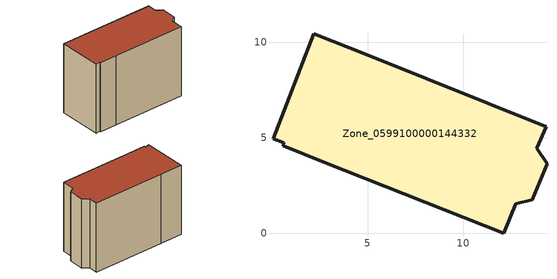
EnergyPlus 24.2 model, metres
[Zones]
Zone_0599100000144332
 floor ground (C_G): 5.03,9.33 14.35,5.58 13.86,4.45 14.39,3.65 13.63,1.75 12.76,1.55 12.12,0 2.78,3.7 0.59,4.58 0.61,4.73 0.05,4.94 2.17,10.45 z0
 wall outside (C_F): 14.35,5.58 5.03,9.33 2.17,10.45 0.05,4.94 0.61,4.73 0.59,4.58 2.78,3.7 12.12,0 12.76,1.55 13.63,1.75 14.39,3.65 13.86,4.45 14.35,5.58 z0:9.7
 roof outside (C_R): 2.17,10.45 0.05,4.94 0.61,4.73 0.59,4.58 2.78,3.7 12.12,0 12.76,1.55 13.63,1.75 14.39,3.65 13.86,4.45 14.35,5.58 5.03,9.33 z9.7
[BUILDING]
Pand.0599100000144332: North Axis=0; Terrain=City; Loads Convergence Tolerance Value=0.04; Temperature Convergence Tolerance Value=0.4; Solar Distribution=FullExterior; Maximum Number of Warmup Days=25; Minimum Number of Warmup Days=1
[Site:Location]
Rotterdam.The.Hague.AP_ZH_NLD Design_Conditions: Latitude=51.96; Longitude=4.45; Time Zone=1; Elevation=-4.5
[SITE:GROUNDTEMPERATURE:BUILDINGSURFACE]
18, 18, 18, 18, 18, 18, 18, 18, 18, 18, 18, 18
[MATERIAL] Thermal Absorptance=0.9; Solar Absorptance=0.7; Visible Absorptance=0.7
Name | Roughness | Thickness | Conductivity | Density | Specific Heat
G.TI.1946 | MediumSmooth | 0.15 | 1 | 540 | 1210
F.TI.1946 | Rough | 0.3 | 0.857143 | 1920 | 840
R.TI.1946 | MediumRough | 0.2 | 0.1 | 1500 | 1000
[CONSTRUCTION]
C_G: G.TI.1946
C_F: F.TI.1946
C_R: R.TI.1946
[ZONE]
Zone_0599100000144332: Type=1; Multiplier=1; Ceiling Height=Autocalculate; Volume=Autocalculate; Floor Area=autocalculate; Part of Total Floor Area=Yes
[ZONEINFILTRATION:DESIGNFLOWRATE]
Infil_Zone_0599100000144332: Zone or ZoneList or Space or SpaceList=Zone_0599100000144332; Schedule=AlwaysOn; Design Flow Rate Calculation Method=Flow/Area; Flow Rate per Floor Area=0.003; Constant Term Coefficient=1; Temperature Term Coefficient=0; Velocity Term Coefficient=0; Velocity Squared Term Coefficient=0
[HVACTEMPLATE:ZONE:IDEALLOADSAIRSYSTEM]
Zone_0599100000144332: Maximum Heating Supply Air Temperature=50; Minimum Cooling Supply Air Temperature=13; Maximum Heating Supply Air Humidity Ratio=0.0156; Minimum Cooling Supply Air Humidity Ratio=0.0077; Heating Limit=NoLimit; Cooling Limit=NoLimit; Dehumidification Control Type=ConstantSensibleHeatRatio; Cooling Sensible Heat Ratio=0.7; Dehumidification Setpoint=60; Humidification Control Type=None; Humidification Setpoint=30; Outdoor Air Method=None; Outdoor Air Flow Rate per Person=0.00944; Outdoor Air Flow Rate per Zone Floor Area=0; Outdoor Air Flow Rate per Zone=0; Demand Controlled Ventilation Type=None; Outdoor Air Economizer Type=NoEconomizer; Heat Recovery Type=None; Sensible Heat Recovery Effectiveness=0.7; Latent Heat Recovery Effectiveness=0.65
[ZONECONTROL:THERMOSTAT]
ThermostatControl_Zone_0599100000144332: Zone or ZoneList=Zone_0599100000144332; Control Type Schedule=DualSetpointControlType; Control 1=Thermostat_Zone_0599100000144332; Temperature Difference Between Cutout And Setpoint=0
[THERMOSTATSETPOINT:DUALSETPOINT]
Thermostat_Zone_0599100000144332: Heating Setpoint Temperature Schedule=HeatingSetpoint_Zone_0599100000144332; Cooling Setpoint Temperature Schedule=CoolingSetpoint_Zone_0599100000144332
[SCHEDULE:COMPACT]
HeatingSetpoint_Zone_0599100000144332: Through: 12/31, For: AllDays, Until: 24:00, 21
CoolingSetpoint_Zone_0599100000144332: Through: 12/31, For: AllDays, Until: 24:00, 24
DualSetpointControlType: Through: 12/31, For: AllDays, Until: 24:00, 4
AlwaysOn: Through: 12/31, For: AllDays, Until: 24:00, 1
